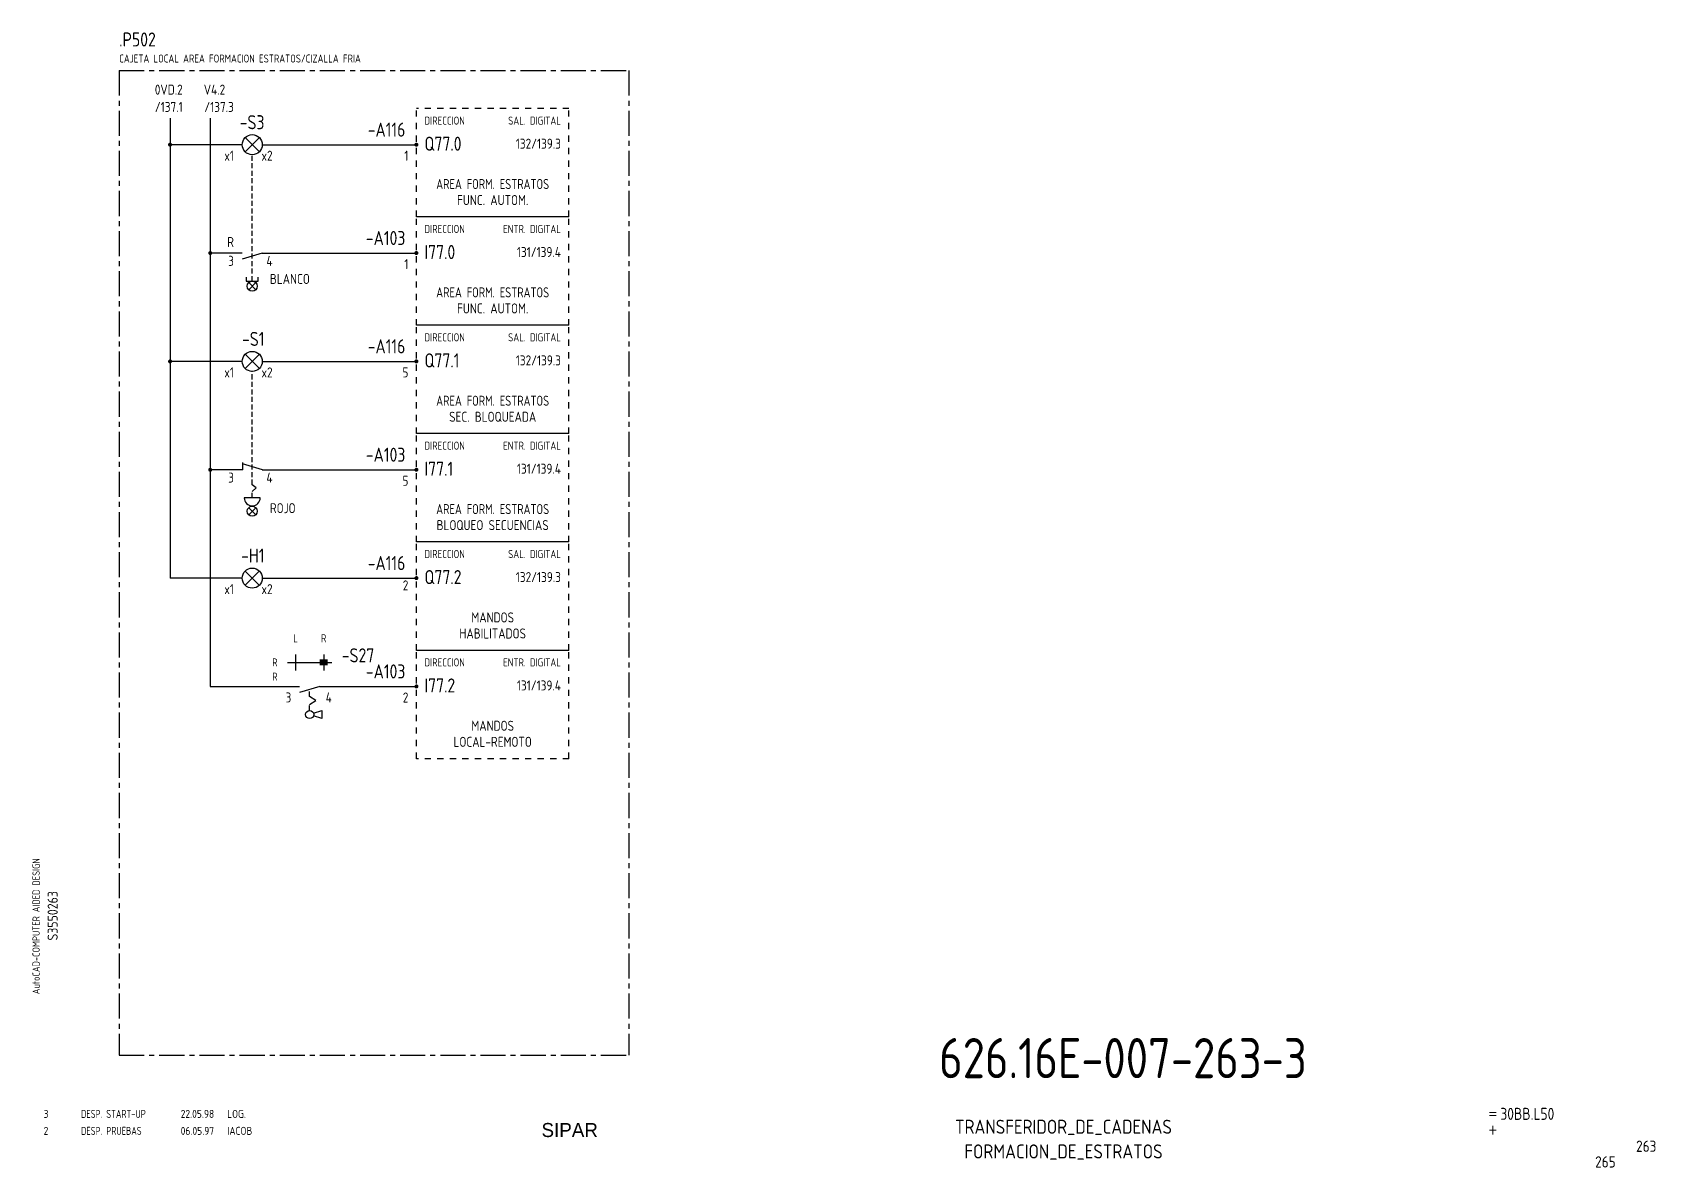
# Model space of a CAD drawing. Extents: x 10 to 414, y 6 to 288.
import ezdxf
from ezdxf.enums import TextEntityAlignment as Align

# ---------------------------------------------------------------- set-up
doc = ezdxf.new("R2010")
doc.units = 0
doc.header["$LTSCALE"] = 5
doc.header["$MEASUREMENT"] = 0
for name, pattern in [('CENTER', [2, 1.25, -0.25, 0.25, -0.25]), ('HIDDEN', [0.375, 0.25, -0.125]), ('HIDDEN1', [0.625, 0.3125, -0.3125])]:
    doc.linetypes.add(name, pattern=pattern)
doc.layers.get('0').update_dxf_attribs({"linetype": 'CONTINUOUS'})
doc.layers.add('3', color=3, linetype='CONTINUOUS')
doc.layers.add('CART', color=7, linetype='CONTINUOUS')
doc.styles.add('DIN', font='DIN.shx', dxfattribs={"width": 0.85})
doc.styles.add('N', font='ROMANS', dxfattribs={"width": 0.85, "height": 3})
doc.styles.add('X', font='UNIV.SHX', dxfattribs={"height": 3.5})

# ---------------------------------------------------------------- blocks, each defined once
blk = doc.blocks.new('B5-3')
at = {"linetype": 'Continuous', "const_width": 0.5}
blk.add_lwpolyline([(-0.25, 0, 1), (0.25, 0, 1)], format="xyb", close=True, dxfattribs=at)
blk = doc.blocks.new('SEC')
at = {"linetype": 'HIDDEN'}
for p, q in [((-2.5, -2.5), (-2.5, -1.25)), ((-2.5, -6), (-2.5, -4.5))]:
    blk.add_line(p, q, dxfattribs=at)
for p, q in [((-1, -3.5), (-2.5, -2.5)), ((-2.5, -4.5), (-1, -3.5)), ((-1.55, -6.68), (0.5, -6)), ((0.5, -8), (-1.55, -7.32)), ((0.5, -6), (0.5, -8))]:
    blk.add_line(p, q)
blk.add_circle((-2.5, -7), 1)
blk = doc.blocks.new('REV2')
at = {"color": 3, "style": 'DIN'}
for s, width, p in [('2', 0.9, (12.45, 13.79)), ('DESP. PRUEBAS', 0.8, (21.76, 13.79)), ('06.05.97', 0.9, (46.59, 13.79)), ('IACOB', 0.9, (58.16, 13.79))]:
    blk.add_text(s, height=2, dxfattribs=dict(at, width=width)).set_placement(p)
blk = doc.blocks.new('DESP')
at = {"color": 3, "style": 'DIN'}
for s, width, p in [('3', 0.9, (7.45, 13.02)), ('DESP. START-UP', 0.8, (16.76, 13.02)), ('22.05.98', 0.9, (41.59, 13.02)), ('LOG.', 0.9, (53.16, 13.02))]:
    blk.add_text(s, height=2, dxfattribs=dict(at, width=width)).set_placement(p)

msp = doc.modelspace()

# ---------------------------------------------------------------- linework, layer by layer
at = {"color": 3, "linetype": 'CENTER'}
for p, q in [((31.27, 279), (158.24, 279)), ((31.27, 279), (31.27, 33.63)), ((158.24, 279), (158.24, 33.63)), ((31.27, 33.63), (158.24, 33.63))]:
    msp.add_line(p, q, dxfattribs=at)
at = {"linetype": 'Continuous'}
for p, q in [((43.95, 267.1), (43.95, 152.53)), ((53.95, 267.1), (53.95, 125.53)), ((66.19, 258.76), (62.65, 262.3)), ((62.65, 258.76), (66.19, 262.3)), ((143.31, 242.53), (105.31, 242.53)), ((63.53, 224.39), (65.3, 226.16)), ((65.3, 224.39), (63.53, 226.16)), ((143.31, 215.53), (105.31, 215.53)), ((62.65, 204.76), (66.19, 208.3)), ((66.19, 204.76), (62.65, 208.3)), ((143.31, 188.53), (105.31, 188.53)), ((62.11, 179.54), (62.11, 181.3)), ((66.42, 172.53), (62.42, 172.53)), ((65.3, 168.3), (63.53, 170.07)), ((63.53, 168.3), (65.3, 170.07)), ((143.31, 161.53), (105.31, 161.53)), ((66.18, 150.76), (62.65, 154.3)), ((62.65, 150.76), (66.18, 154.3)), ((143.31, 134.53), (105.31, 134.53))]:
    msp.add_line(p, q, dxfattribs=at)
at = {"linetype": 'HIDDEN1'}
for p, q in [((143.31, 269.53), (105.31, 269.53)), ((105.31, 242.53), (105.31, 269.53)), ((143.31, 242.53), (143.31, 269.53)), ((105.31, 215.53), (105.31, 242.53)), ((143.31, 215.53), (143.31, 242.53)), ((105.31, 188.53), (105.31, 215.53)), ((143.31, 188.53), (143.31, 215.53)), ((105.31, 161.53), (105.31, 188.53)), ((143.31, 161.53), (143.31, 188.53)), ((143.31, 161.53), (105.31, 161.53)), ((105.31, 134.53), (105.31, 161.53)), ((143.31, 134.53), (143.31, 161.53)), ((105.31, 107.53), (105.31, 134.53)), ((143.31, 107.53), (143.31, 134.53)), ((143.31, 107.53), (105.31, 107.53))]:
    msp.add_line(p, q, dxfattribs=at)
for p, q in [((61.92, 260.53), (43.95, 260.53)), ((66.92, 260.53), (105.31, 260.53)), ((61.92, 233.53), (53.95, 233.53)), ((66.92, 233.53), (61.92, 232.03)), ((66.92, 233.53), (71.92, 233.53)), ((68.36, 233.53), (73.36, 233.53)), ((73.36, 233.53), (105.31, 233.53)), ((62.92, 227.53), (62.92, 226.53)), ((62.92, 226.53), (65.92, 226.53)), ((65.92, 226.53), (65.92, 227.53)), ((61.92, 206.53), (43.95, 206.53)), ((66.92, 206.53), (73.36, 206.53)), ((73.36, 206.53), (105.31, 206.53)), ((62.06, 179.53), (53.95, 179.53)), ((66.96, 179.53), (61.96, 181.03)), ((66.92, 179.53), (105.31, 179.53)), ((66.92, 179.53), (73.36, 179.53)), ((68.36, 179.53), (73.36, 179.53)), ((65.42, 175.03), (64.42, 175.81)), ((64.42, 174.13), (65.42, 175.03)), ((61.92, 152.53), (43.95, 152.53)), ((66.92, 152.53), (73.36, 152.53)), ((73.36, 152.53), (105.31, 152.53)), ((75.22, 133.53), (75.22, 129.53)), ((82.22, 133.53), (82.22, 129.53)), ((73.22, 131.53), (84.22, 131.53)), ((53.95, 125.53), (66.92, 125.53)), ((66.92, 125.53), (76.22, 125.53)), ((81.22, 125.53), (76.22, 124.03)), ((81.22, 125.53), (105.31, 125.53))]:
    msp.add_line(p, q)
at = {"linetype": 'HIDDEN'}
for p, q in [((64.42, 226.53), (64.42, 258.03)), ((64.42, 175.81), (64.42, 204.03)), ((64.42, 172.53), (64.42, 174.13)), ((64.42, 172.53), (64.42, 174.13))]:
    msp.add_line(p, q, dxfattribs=at)
at = {"const_width": 1.5}
msp.add_lwpolyline([(81.22, 131.53), (83.22, 131.53)], dxfattribs=at)
for centre in [(64.42, 260.53), (64.42, 206.53), (64.42, 152.53)]:
    msp.add_circle(centre, 2.5)
at = {"linetype": 'Continuous'}
for centre in [(64.42, 225.28), (64.42, 169.19)]:
    msp.add_circle(centre, 1.25, dxfattribs=at)
msp.add_arc((64.42, 172.53), 2, 180, 0)

# ---------------------------------------------------------------- block references
for name, p in [('B5-3', (43.95, 260.53)), ('B5-3', (105.31, 260.53)), ('B5-3', (53.95, 233.53)), ('B5-3', (105.31, 233.53)), ('B5-3', (43.95, 206.53)), ('B5-3', (105.31, 206.53)), ('B5-3', (53.95, 179.53)), ('B5-3', (105.31, 179.53)), ('B5-3', (105.31, 152.53)), ('B5-3', (105.31, 125.53)), ('SEC', (81.22, 125.53))]:
    msp.add_blockref(name, p)
for name, p in [('DESP', (5, 5)), ('REV2', (0, 0))]:
    msp.add_blockref(name, p, dxfattribs=at)

# ---------------------------------------------------------------- texts
at = {"color": 3, "style": 'DIN', "width": 0.85}
for s, p in [('.P502', (31.27, 285)), ('Q77.0', (107.31, 259.03)), ('I77.0', (107.31, 232.03)), ('Q77.1', (107.31, 205.03)), ('I77.1', (107.31, 178.03)), ('Q77.2', (107.31, 151.03)), ('I77.2', (107.31, 124.03))]:
    msp.add_text(s, height=3.5, dxfattribs=at).set_placement(p)
at = {"style": 'DIN', "width": 0.85}
for s, height, p in [('CAJETA LOCAL AREA FORMACION ESTRATOS/CIZALLA FRIA', 2, (31.27, 281)), ('BLANCO', 2.5, (68.82, 225.83)), ('ROJO', 2.5, (68.82, 168.71))]:
    msp.add_text(s, height=height, dxfattribs=at).set_placement(p)
for s, p in [('0VD.2', (47.09, 273)), ('V4.2', (57.67, 273)), ('/137.1', (47.09, 268.69)), ('/137.3', (59.82, 268.69)), ('x1', (59.85, 256.53)), ('x2', (69.48, 256.53)), ('1', (103.31, 256.53)), ('132/139.3', (141.31, 259.53)), ('R', (59.85, 235.03)), ('131/139.4', (141.31, 232.53)), ('3', (59.85, 230.33)), ('4', (69.48, 230.33)), ('1', (103.31, 229.53)), ('132/139.3', (141.31, 205.53)), ('x1', (59.85, 202.53)), ('x2', (69.48, 202.53)), ('5', (103.31, 202.53)), ('3', (59.85, 176.33)), ('4', (69.48, 176.33)), ('5', (103.31, 175.53)), ('131/139.4', (141.31, 178.53)), ('132/139.3', (141.31, 151.53)), ('x1', (59.85, 148.53)), ('x2', (69.48, 148.53)), ('2', (103.31, 149.46)), ('131/139.4', (141.31, 124.53)), ('2', (103.31, 121.53))]:
    msp.add_text(s, height=2.5, dxfattribs=at).set_placement(p, align=Align.RIGHT)
at = {"color": 3, "style": 'DIN', "width": 0.85}
for s, p in [('-S3', (67.46, 264.38)), ('-A116', (102.56, 262.53)), ('-A103', (102.56, 235.53)), ('-S1', (67.46, 210.38)), ('-A116', (102.56, 208.53)), ('-A103', (102.56, 181.53)), ('-H1', (67.46, 156.38)), ('-A116', (102.56, 154.53)), ('-A103', (102.56, 127.53))]:
    msp.add_text(s, height=3.5, dxfattribs=at).set_placement(p, align=Align.RIGHT)
at = {"color": 1, "style": 'DIN', "width": 0.85}
for s, height, p in [('DIRECCION', 2, (107.31, 265.53)), ('DIRECCION', 2, (107.31, 238.53)), ('DIRECCION', 2, (107.31, 211.53)), ('DIRECCION', 2, (107.31, 184.53)), ('DIRECCION', 2, (107.31, 157.53)), ('DIRECCION', 2, (107.31, 130.53)), ('3', 2.5, (72.72, 121.53)), ('4', 2.5, (82.72, 121.53))]:
    msp.add_text(s, height=height, dxfattribs=at).set_placement(p)
at = {"color": 1, "linetype": 'Continuous', "style": 'DIN', "width": 0.85}
for p in [(141.31, 265.53), (141.31, 211.53), (141.31, 157.53)]:
    msp.add_text('SAL. DIGITAL', height=2, dxfattribs=at).set_placement(p, align=Align.RIGHT)
at = {"style": 'DIN'}
for s, width, p in [('AREA FORM. ESTRATOS', 0.8, (124.31, 249.48)), ('FUNC. AUTOM.', 0.85, (124.31, 245.48)), ('AREA FORM. ESTRATOS', 0.8, (124.31, 222.48)), ('FUNC. AUTOM.', 0.85, (124.31, 218.48)), ('AREA FORM. ESTRATOS', 0.8, (124.31, 195.48)), ('SEC. BLOQUEADA', 0.85, (124.31, 191.48)), ('AREA FORM. ESTRATOS', 0.8, (124.31, 168.48)), ('BLOQUEO SECUENCIAS', 0.85, (124.31, 164.48)), ('MANDOS', 0.85, (124.31, 141.48)), ('HABILITADOS', 0.85, (124.31, 137.48)), ('MANDOS', 0.85, (124.31, 114.48)), ('LOCAL-REMOTO', 0.85, (124.31, 110.48))]:
    msp.add_text(s, height=2.5, dxfattribs=dict(at, width=width)).set_placement(p, align=Align.CENTER)
at = {"color": 1, "style": 'DIN', "width": 0.85}
for s, p in [('ENTR. DIGITAL', (141.31, 238.53)), ('ENTR. DIGITAL', (141.31, 184.53)), ('R', (70.72, 130.53)), ('ENTR. DIGITAL', (141.31, 130.53)), ('R', (70.72, 126.97))]:
    msp.add_text(s, height=2, dxfattribs=at).set_placement(p, align=Align.RIGHT)
for s, p in [('L', (75.22, 136.53)), ('R', (82.22, 136.53))]:
    msp.add_text(s, height=2, dxfattribs=at).set_placement(p, align=Align.CENTER)
at = {"color": 2, "insert": (235.52, 37.92), "char_height": 10, "width": 111.0411, "attachment_point": 1, "style": 'DIN'}
msp.add_mtext('626.16E-007-263-3', dxfattribs=at)
at = {"layer": '3', "style": 'DIN', "width": 0.85}
msp.add_text('-S27', height=3.5, dxfattribs=at).set_placement((86.72, 131.53))
at = {"layer": 'CART', "color": 1, "style": 'DIN', "width": 0.9}
msp.add_text('AutoCAD-COMPUTER AIDED DESIGN', height=1.8, rotation=90, dxfattribs=at).set_placement((11.47, 48.84))
at = {"layer": 'CART', "color": 3, "style": 'N', "width": 0.85}
for s, p in [('=', (372.24, 17.91)), ('+', (372.24, 13.87))]:
    msp.add_text(s, height=2.5, dxfattribs=at).set_placement(p)
at = {"layer": 'CART', "color": 3, "style": 'DIN', "width": 0.9, "flags": 1}
msp.add_attdef('S3550263', text='', height=2.5, rotation=90, dxfattribs=at).set_placement((15.95, 68.38), align=Align.CENTER)
at = {"layer": 'CART', "color": 3, "style": 'DIN', "width": 0.85}
msp.add_attdef('30BB.L50', text='', height=3, dxfattribs=at).set_placement((375.33, 16.63), align=Align.BOTTOM_LEFT)
at = {"layer": 'CART', "color": 6, "style": 'X', "flags": 1}
msp.add_attdef('SIPAR', text='', height=3.5, dxfattribs=at).set_placement((143.5, 15), align=Align.MIDDLE)
at = {"layer": 'CART', "color": 2, "style": 'DIN', "width": 0.9, "flags": 1}
for tag, p in [('TRANSFERIDOR_DE_CADENAS', (266.5, 15.65)), ('FORMACION_DE_ESTRATOS', (266.5, 9.5))]:
    msp.add_attdef(tag, text='', height=3.5, dxfattribs=at).set_placement(p, align=Align.MIDDLE)
msp.add_attdef('263', text='', height=2.8, dxfattribs=at).set_placement((414.2, 9.56), align=Align.RIGHT)
at = {"layer": 'CART', "color": 7, "style": 'DIN', "width": 0.9, "flags": 1}
msp.add_attdef('265', (398.93, 5.65), '', height=2.8, dxfattribs=at)

doc.saveas('drawing.dxf')
